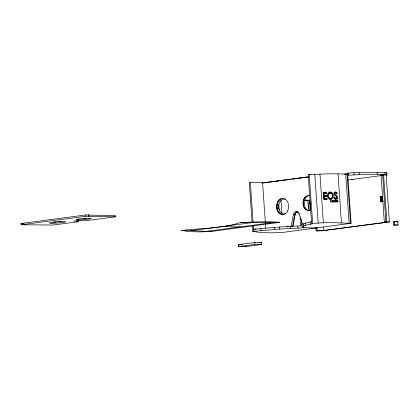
<?xml version="1.0" encoding="UTF-8"?>
<svg xmlns="http://www.w3.org/2000/svg" width="419" height="419" viewBox="0 0 419 419"><rect width="100%" height="100%" fill="white"/><g stroke="black" fill="none" stroke-linecap="round" stroke-linejoin="round"><path stroke-width="0.63" d="M85.858 214.942L20.95 223.495L21.18 224.778L85.822 216.262L85.858 214.942L88.928 214.984L88.896 216.298L88.173 216.445L115.492 216.812L115.529 215.492L88.205 215.13L88.928 214.984M299.575 213.81L299.046 213.758A4.075 3.085 -89.2 0 0 296.034 211.637A4.075 3.085 -89.2 0 0 293.373 214.502L291.158 226.349L293.049 226.349L295.238 214.507A4.075 3.085 -89.2 0 1 297.307 211.794M292.52 226.297L294.709 214.449A3.493 2.65 -89.2 0 1 298.496 212.381M337.997 201.879L337.07 201.429C336.42 203.796 337.389 196.815 337.997 201.879L337.358 201.979L336.939 200.848M336.928 201.319L336.478 201.324L337.117 201.22L337.29 200.45L336.651 200.549L336.928 201.319L337.567 201.214L337.29 200.45M78.301 221.714L78.688 220.347L77.395 220.205M336.258 197.805C335.755 199.125 333.995 198.287 333.891 197.134M334.912 200.308L334.462 201.057L335.1 200.952L335.551 200.203L334.781 201.094L334.718 200.214L333.912 200.319M335.1 200.952L335.703 201.9L334.991 201.12L334.666 201.927L334.545 200.219M332.335 201.188L333.87 200.926L334.105 201.937L333.718 201.073L333.424 201.948L333.184 201.083L333.042 201.953L332.251 202.058M335.839 201.963L335.975 201.371L335.42 200.942M331.13 198.119C327.648 200.528 325.966 192.541 330.01 193.023M336.583 193.698L337.227 193.337C336.263 190.21 332.157 193.107 334.414 195.186C338.164 195.327 336.829 200.884 334.524 197.03L333.864 197.396L335.294 199.151A2.896 2.278 80.8 0 0 336.661 199.119C338.735 197.993 337.279 194.95 335.237 194.73C333.283 193.808 336.048 191.624 336.583 193.698L335.944 193.803M240.249 222.657C221.311 228.638 200.931 228.198 181.343 230.419C191.342 232.241 201.728 232.068 211.867 231.388L279.761 222.348C266.777 221.143 253.359 222.096 240.249 222.657L273.801 222.484M302.251 224.652A18.494 1.32 -4 0 1 303.167 223.929L311.485 221.536M252.311 225.506L252.72 231.377L279.593 229.135A18.347 1.309 -4 0 1 290.446 228.46L297.982 228.172A5.232 0.372 -4 0 0 304.843 227.271L302.769 226.841A18.494 1.32 -4 0 1 303.314 226.014C318.602 221.028 335.399 222.981 351.138 223.306L347.718 174.388C334.734 173.183 321.315 174.136 308.206 174.697L311.626 223.615M330.601 199.371C333.891 198.213 333 192.269 329.512 192.117M329.57 192.085C326.286 193.243 327.171 199.203 330.664 199.344M315.947 227.648L316.177 230.9L323.746 230.46L386.009 222.253L384.307 221.887L381.028 175.048L386.994 174.912L386.847 172.832L384.831 172.445L377.147 172.345L359.099 172.597L348.362 173.005L344.376 174.126M334.105 192.19L335.368 192.138L336.588 193.437L337.227 193.337M351.138 223.306L283.244 232.346C273.109 233.027 262.718 233.2 252.72 231.377M323.368 192.363L326.605 192.221L326.663 193.08L323.494 193.222L323.646 195.448L326.574 195.312L326.631 196.155L323.709 196.291L323.861 198.512L327.035 198.376L327.098 199.234L323.856 199.376M323.494 193.222L326.663 193.08M323.646 195.448L326.574 195.312M323.709 196.291L326.631 196.155M323.861 198.512L327.035 198.376M334.084 200.319L334.718 200.214M332.183 201.052L332.974 201.083M332.325 201.047L332.964 200.947M333.22 201.24L333.859 201.136M334.357 201.225L334.991 201.12M337.07 201.429L336.431 201.529L337.641 201.419M334.854 202.016L335.703 201.9M265.342 222.531L262.598 182.846L250.316 182.323L249.3 182.459L252.081 222.248M262.147 182.904L308.688 176.771M262.865 182.935L281.034 180.537M282.333 180.369L290.77 179.253M292.069 179.086L308.295 176.949M263.839 182.93L265.133 182.757M267.071 182.501L269.008 182.249M270.302 182.076L272.24 181.82M273.534 181.652L274.827 181.479M276.765 181.228L278.708 180.971M279.997 180.799L281.29 180.631M283.234 180.374L284.522 180.201M286.465 179.95L287.753 179.777M289.697 179.521L290.985 179.353M292.928 179.096L294.222 178.923M296.16 178.672L297.453 178.499M299.391 178.243L300.685 178.075M301.979 177.902L303.267 177.735M305.21 177.478L307.148 177.221M347.482 175.221C360.591 174.66 374.01 173.707 386.994 174.912M347.707 180.034L381.437 175.587M78.688 220.347L78.782 221.651L52.983 225.05L21.18 224.778M115.492 216.812L89.488 220.237L78.369 220.556L74.095 221.07L78.782 221.651M380.274 196.752L380.667 196.7L381.033 201.906L380.635 201.953L380.274 196.752L380.955 196.762L381.091 198.711M191.08 230.654L252.248 222.594M286.806 226.925L288.67 226.679M386.156 175.116L389.429 221.955L322.373 230.79L316.177 230.9M393.321 221.667L393.635 221.625L393.692 222.458L394.206 222.389L394.148 221.557L397.809 221.557L398.05 224.993L393.561 225.097L393.321 221.667L396.982 221.667L396.667 221.709M394.148 221.557L397.809 221.557M238.5 244.638L254.794 242.496L261.519 242.585L261.655 244.507L245.251 246.655A5.154 0.367 -4 0 0 244.879 246.231A5.154 0.367 -4 0 0 238.751 246.566L238.615 244.644A5.154 0.367 -4 0 1 239.888 244.523M393.561 225.097L398.05 224.993M259.644 242.831L261.519 242.585M238.636 246.566L254.93 244.418L261.655 244.507M328.936 192.19C334.084 190.415 334.964 200.565 329.439 199.386M384.307 221.887L389.429 221.955M256.156 229.272L253.589 229.162L279.447 227.056A18.347 1.309 -4 0 1 290.299 226.38L301.821 225.794L301.376 219.42M293.373 214.502L295.238 214.507M326.605 192.221L323.353 192.263L323.845 199.282L327.098 199.234M337.117 201.22L337.567 201.214M333.042 201.953L332.822 200.947M308.206 174.697L310.809 174.681M304.273 200.287L309.72 200.277L310.537 210.464M351.599 179.521L352.625 179.536M85.822 216.262L88.896 216.298M278.923 222.552L275.77 222.222L204.771 231.576L211.867 231.388M20.95 223.495L24.024 223.537M221.489 226.648L240.27 226.899M316.769 227.926L303.11 227.742L303.021 226.459M304.634 200.109L309.72 200.277L310.139 207.3M182.359 230.288L206.74 231.319M335.21 192.965C331.052 194.091 340.249 196.789 336.028 199.224A2.896 2.278 80.8 0 1 335.315 199.371M381.028 175.048L382.165 175.294M335.32 201.125L335.76 201.366M330.418 193.164L330.801 193.41M333.325 201.141L333.424 201.413M299.046 213.758L302.623 224.196M309.39 210.427L307.813 200.214L308.525 210.411M397.495 221.599L397.552 222.431M394.462 221.515L394.703 224.951M386.255 172.539L386.402 174.618M384.831 172.445L384.977 174.529M383.589 175.084L386.868 221.918M382.641 174.875L385.915 221.714M382.641 196.438L382.777 198.391M382.866 199.69L383.003 201.644M381.793 197.307L381.929 199.261M377.147 172.345L377.289 174.424M359.099 172.597L359.24 174.681M353.914 172.78L354.06 174.859M348.362 173.005L348.508 175.09M347.335 173.141L347.445 174.702M347.126 174.095L350.551 223.013M345.701 174L349.121 222.918M338.018 173.901L341.438 222.819M325.966 192.321L326.029 193.185M326.396 198.475L326.459 199.339M325.935 195.416L325.992 196.254M324.128 193.117L324.285 195.343M324.343 196.186L324.5 198.412M319.969 174.152L323.389 223.07M323.515 227.208L323.746 230.46M314.784 174.335L318.204 223.254M317.021 227.47L317.251 230.722M309.232 174.561L312.653 223.479M310.081 222.154L310.222 224.233M305.409 223.416L305.556 225.501M303.167 223.929L303.314 226.014M297.836 226.087L297.982 228.172M290.299 226.38L290.446 228.46M281.002 200.34L281.914 213.35M278.719 204.21L279.127 210.06M279.447 227.056L279.593 229.135M274.293 227.517L274.435 229.602M265.431 223.83L265.751 228.386M260.854 228.638L261 230.722M254.794 242.496L254.93 244.418M250.316 182.323L253.086 222.007M253.364 225.909L253.736 231.246M238.615 244.644L238.751 246.566M300.36 216.948L300.528 225.914M305.493 209.558A8.37 6.337 -89.2 0 1 305.383 196.736M279.326 213.517A8.893 6.735 -89.2 0 1 279.085 199.779M310.668 210.06A7.532 5.704 -89.2 0 1 302.963 203.503A7.532 5.704 -89.2 0 1 310.076 195.725M308.264 210.595A8.003 6.06 -89.2 0 1 304.294 202.754A8.003 6.06 -89.2 0 1 308.793 195.343M282.898 214.821A8.37 6.337 -89.2 0 1 277.148 207.258A8.37 6.337 -89.2 0 1 281.83 198.412M285.784 213.753A7.532 5.704 -89.2 0 1 278.614 206.866A7.532 5.704 -89.2 0 1 285.318 199.067M85.837 218.142A8.37 0.597 -4 0 1 83.685 218.32M61.572 221.442A8.893 0.634 -4 0 1 58.246 221.74M56.513 221.861A8.893 0.634 -4 0 1 53.208 222.018M240.333 244.487A5.154 0.367 -4 0 1 242.543 244.35M336.651 201.439L336.405 201.906A0.707 0.555 80.8 0 1 336.069 201.911C336.431 201.717 335.08 198.559 336.651 201.439M330.958 200.774C331.015 204.776 330.56 199.214 330.958 200.774M332.566 201.455C332.078 202.649 331.932 200.277 332.566 201.455M331.502 201.309C331.005 202.99 331.9 199.926 331.502 201.309M328.349 194.594C327.108 197.354 331.565 200.345 332.461 196.762C333.713 194.002 329.234 191.006 328.349 194.594M331.911 201.251C332.267 203.335 333.267 200.088 331.911 201.251M381.458 196.595L381.06 196.647L381.426 201.853L381.819 201.801L381.458 196.595M382.243 196.49L381.85 196.542L382.217 201.749L382.61 201.696L382.243 196.49M287.628 210.93A8.003 6.06 -89.2 0 0 283.082 198.48A8.003 6.06 -89.2 0 0 277.163 209.987A8.003 6.06 -89.2 0 0 287.628 210.93M52.045 223.259A8.003 0.571 -4 0 0 65.317 222.06A8.003 0.571 -4 0 0 55.324 222.07A8.003 0.571 -4 0 0 52.045 223.259M78.4 219.781A7.532 0.539 -4 0 0 90.892 218.65A7.532 0.539 -4 0 0 81.49 218.66A7.532 0.539 -4 0 0 78.4 219.781"/></g></svg>
